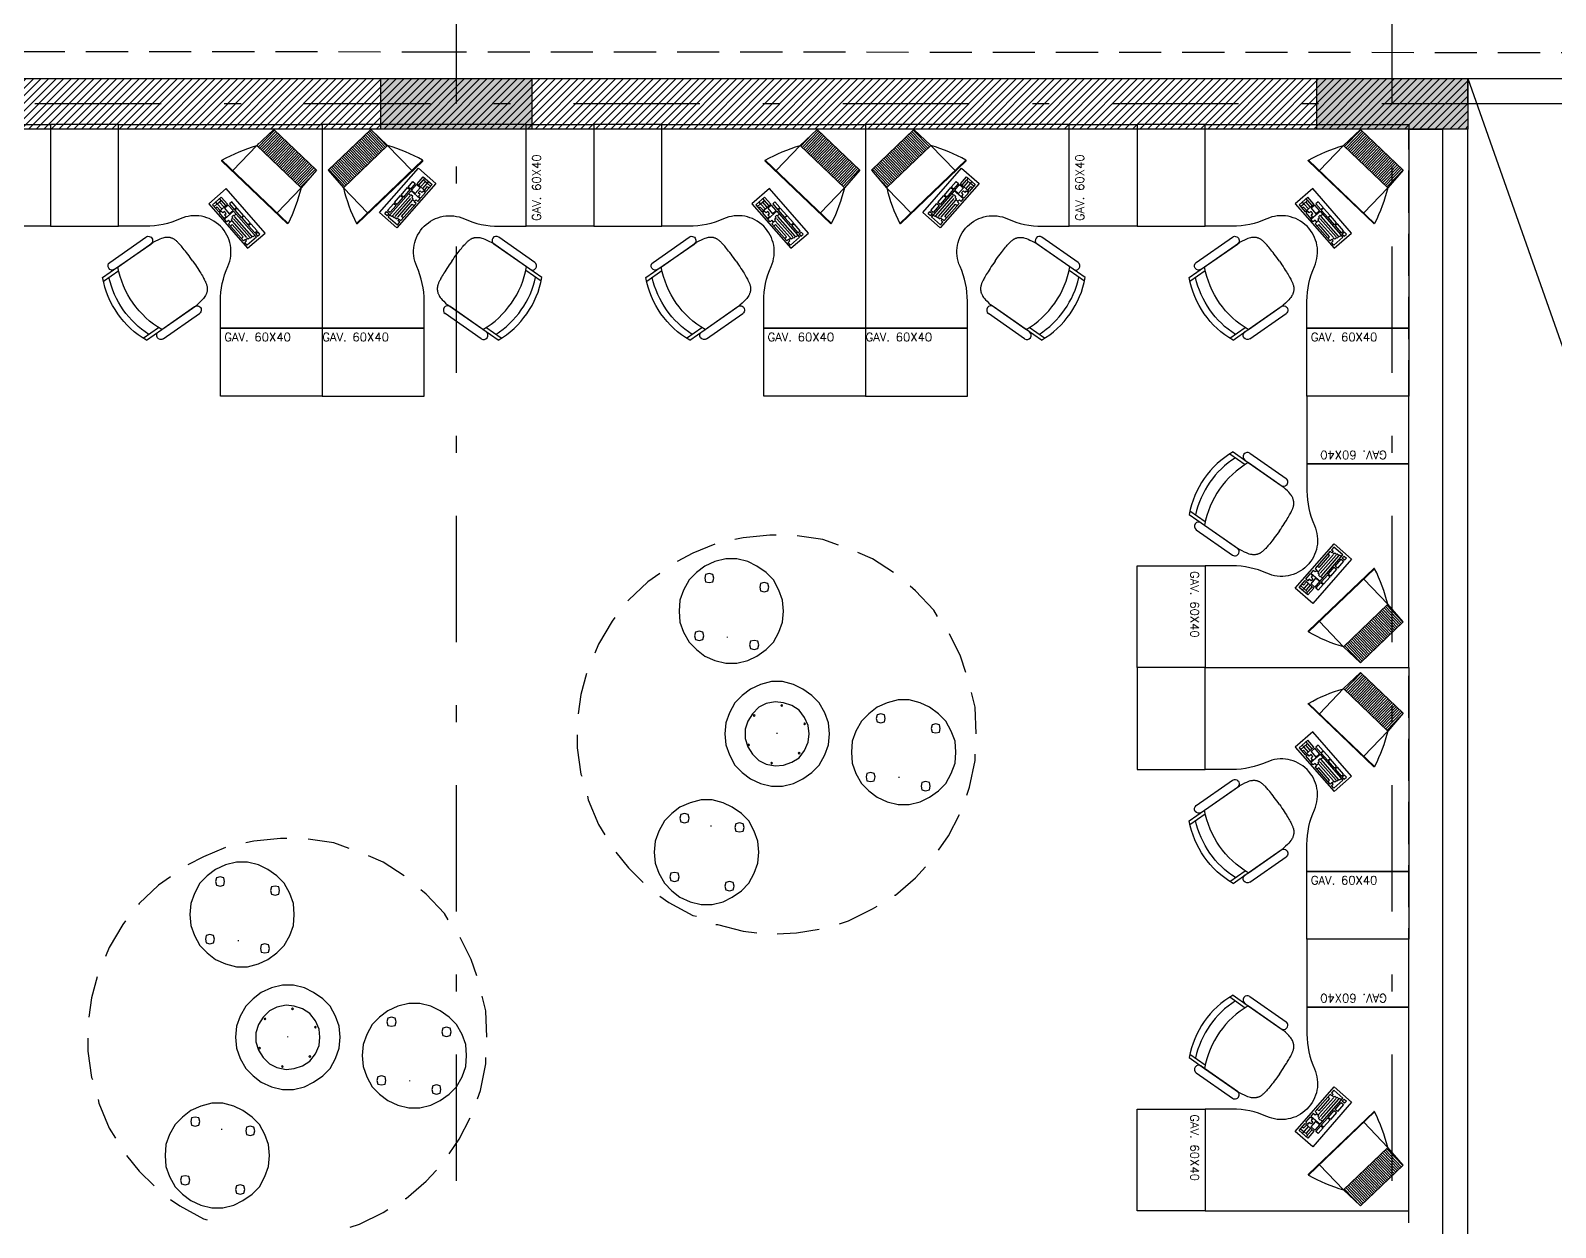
# Model space of a CAD drawing. Header units: millimetres. Extents: x -101 to 3415, y -52 to 1366.
# Drawn here: x 24.93 to 33.99, y 150.12 to 157.23 of the extents above; entities that cross this region are included whole.
import ezdxf

# ---------------------------------------------------------------- set-up
doc = ezdxf.new("R2010")
doc.units = ezdxf.units.MM
for name, pattern in [('XR EJES SUPERIORES$0$DASHDOT2', [0.5, 0.25, -0.125, 0, -0.125]), ('XR LINDERO N$0$A-100a LALA IRAPUATO nave equipo$0$HIDDEN', [0.375, 0.25, -0.125]), ('XR N1-N2$0$HIDDEN', [0.375, 0.25, -0.125])]:
    doc.linetypes.add(name, pattern=pattern)
for name, color, linetype in [('00_ARQ', 8, 'Continuous'), ('ARQ_MOBILIARIO', 8, 'Continuous'), ('XR EJES SUPERIORES$0$A-EJES', 8, 'XR EJES SUPERIORES$0$DASHDOT2')]:
    doc.layers.add(name, color=color, linetype=linetype)
doc.styles.add('ROMANS', font='romans.shx')

# ---------------------------------------------------------------- blocks, each defined once
blk = doc.blocks.new('XR COLUMNAS SUPERIORES')
at = {"layer": '00_ARQ', "linetype": 'ByBlock'}
h = blk.add_hatch(color=256, dxfattribs=at)
h.dxf.hatch_style = 1
h.paths.add_polyline_path([(19.8277, -0.493), (18.9315, -0.493), (18.9315, -0.193), (19.8277, -0.193)])
h = blk.add_hatch(color=256, dxfattribs=at)
h.dxf.hatch_style = 1
h.paths.add_polyline_path([(25.3866, -0.493), (24.4904, -0.493), (24.4904, -0.193), (25.3866, -0.193)])
for points in [[(19.8277, -0.493), (18.9315, -0.493), (18.9315, -0.193), (19.8277, -0.193)], [(25.3866, -0.493), (24.4904, -0.493), (24.4904, -0.193), (25.3866, -0.193)]]:
    blk.add_lwpolyline(points, close=True, dxfattribs=at)
blk = doc.blocks.new('XR EJES SUPERIORES')
at = {"layer": 'XR EJES SUPERIORES$0$A-EJES', "color": 251, "linetype": 'XR EJES SUPERIORES$0$DASHDOT2', "ltscale": 3}
for p, q in [((19.3796, -14.7404), (19.3796, 2.6571)), ((24.9385, -14.7402), (24.9385, 2.6571)), ((30.4259, -0.3429), (-2.8507, -0.3443))]:
    blk.add_line(p, q, dxfattribs=at)
blk = doc.blocks.new('A$C435F5787')
at = {"linetype": 'ByBlock'}
for p, q in [((0, 0), (0, 0.483)), ((0, 0.483), (0.19, 0.483)), ((0.076, 0.381), (0.076, 0.457)), ((0.076, 0.457), (0.171, 0.457)), ((0.171, 0.381), (0.076, 0.381)), ((0.095, 0.438), (0.095, 0.454)), ((0.137, 0.438), (0.095, 0.438)), ((0.095, 0.381), (0.095, 0.435)), ((0.114, 0.384), (0.114, 0.435)), ((0.137, 0.438), (0.137, 0.454)), ((0.171, 0.438), (0.137, 0.438)), ((0.137, 0.381), (0.137, 0.435)), ((0.156, 0.384), (0.156, 0.419)), ((0.156, 0.419), (0.171, 0.419)), ((0.171, 0.457), (0.171, 0.381)), ((0.19, 0.483), (0.19, 0)), ((0.038, 0.371), (0.063, 0.371)), ((0.038, 0.311), (0.038, 0.371)), ((0.063, 0.311), (0.038, 0.311)), ((0.038, 0.305), (0.063, 0.305)), ((0.038, 0.225), (0.038, 0.305)), ((0.063, 0.371), (0.063, 0.311)), ((0.063, 0.305), (0.063, 0.225)), ((0.076, 0.311), (0.076, 0.371)), ((0.076, 0.371), (0.117, 0.371)), ((0.117, 0.311), (0.076, 0.311)), ((0.076, 0.305), (0.076, 0.022)), ((0.175, 0.305), (0.076, 0.305)), ((0.098, 0.273), (0.079, 0.273)), ((0.117, 0.279), (0.098, 0.279)), ((0.098, 0.279), (0.098, 0.273)), ((0.098, 0.051), (0.098, 0.267)), ((0.117, 0.371), (0.117, 0.311)), ((0.117, 0.267), (0.117, 0.279)), ((0.133, 0.267), (0.117, 0.267)), ((0.117, 0.06), (0.117, 0.257)), ((0.133, 0.33), (0.133, 0.352)), ((0.133, 0.352), (0.152, 0.352)), ((0.152, 0.33), (0.133, 0.33)), ((0.133, 0.257), (0.133, 0.267)), ((0.152, 0.257), (0.133, 0.257)), ((0.137, 0.07), (0.137, 0.254)), ((0.152, 0.352), (0.152, 0.371)), ((0.152, 0.371), (0.175, 0.371)), ((0.152, 0.311), (0.152, 0.33)), ((0.175, 0.311), (0.152, 0.311)), ((0.156, 0.254), (0.156, 0.276)), ((0.156, 0.276), (0.175, 0.276)), ((0.175, 0.254), (0.156, 0.254)), ((0.175, 0.371), (0.175, 0.311)), ((0.175, 0.276), (0.175, 0.305)), ((0.175, 0.067), (0.175, 0.254)), ((0.063, 0.225), (0.038, 0.225)), ((0.038, 0.143), (0.038, 0.219)), ((0.038, 0.219), (0.063, 0.219)), ((0.063, 0.143), (0.038, 0.143)), ((0.038, 0.133), (0.063, 0.133)), ((0.038, 0.057), (0.038, 0.133)), ((0.063, 0.219), (0.063, 0.143)), ((0.063, 0.133), (0.063, 0.057)), ((0.156, 0.095), (0.156, 0.229)), ((0.156, 0.229), (0.175, 0.229)), ((0.063, 0.057), (0.038, 0.057)), ((0.038, 0.044), (0.063, 0.044)), ((0.038, 0.022), (0.038, 0.044)), ((0.063, 0.022), (0.038, 0.022)), ((0.063, 0.044), (0.063, 0.022)), ((0.076, 0.022), (0.175, 0.022)), ((0.079, 0.041), (0.095, 0.041)), ((0.095, 0.041), (0.095, 0.048)), ((0.095, 0.048), (0.117, 0.048)), ((0.117, 0.048), (0.117, 0.054)), ((0.117, 0.054), (0.137, 0.054)), ((0.137, 0.054), (0.137, 0.063)), ((0.137, 0.063), (0.156, 0.063)), ((0.175, 0.095), (0.156, 0.095)), ((0.156, 0.051), (0.156, 0.067)), ((0.156, 0.067), (0.175, 0.067)), ((0.175, 0.051), (0.156, 0.051)), ((0.175, 0.022), (0.175, 0.051)), ((0.19, 0), (0, 0))]:
    blk.add_line(p, q, dxfattribs=at)
blk = doc.blocks.new('m-tv pla')
h = blk.add_hatch()
h.set_pattern_fill('ANSI31', color=256, scale=0.005, angle=45, style=0)
h.set_pattern_definition([(90, (-254.158094, -242.753814), (-0.015875, 2e-18), [])])
h.paths.add_polyline_path([(0.24, -0.474), (0.25, -0.284), (-0.25, -0.284), (-0.24, -0.474)])
for p, q in [((0.373, 0), (-0.373, 0)), ((-0.368, 0.006), (0.368, 0.006)), ((-0.25, -0.284), (-0.25, 0)), ((0.25, -0.284), (0.25, 0)), ((-0.24, -0.474), (-0.25, -0.284)), ((-0.25, -0.284), (0.25, -0.284)), ((0.24, -0.474), (0.25, -0.284)), ((-0.24, -0.474), (0.24, -0.474))]:
    blk.add_line(p, q)
for centre, radius, start, end in [((-0.368, 0.001), 0.005, 90, 196.7752), ((0.898, 0.383), 1.327, 196.7752, 210.1505), ((-0.898, 0.383), 1.327, 329.8495, 343.2248), ((0.368, 0.001), 0.005, 343.2248, 90)]:
    blk.add_arc(centre, radius, start, end)
blk = doc.blocks.new('A$C369842D8')
for p, q in [((0.0498, 0.4909), (0.0498, 0.3809)), ((0.0698, 0.4996), (0.0698, 0.3896)), ((0.4798, 0.4996), (0.4798, 0.3896)), ((0.4998, 0.4909), (0.4998, 0.3809)), ((0, 0.405), (0, 0.145)), ((0.05, 0.405), (0.05, 0.145)), ((0.05, 0.38), (0.05, 0.13)), ((0.5, 0.405), (0.5, 0.145)), ((0.5, 0.38), (0.5, 0.13)), ((0.55, 0.405), (0.55, 0.145))]:
    blk.add_line(p, q)
for points in [[(0.275, 0), (0.2619, 0.0001), (0.249, 0.0003), (0.2363, 0.0006), (0.2239, 0.001), (0.2121, 0.0015), (0.2009, 0.002), (0.1904, 0.0026), (0.1807, 0.0033), (0.1719, 0.004), (0.164, 0.0047), (0.1569, 0.0054), (0.1505, 0.0062), (0.1447, 0.007), (0.1394, 0.0078), (0.1345, 0.0086), (0.13, 0.0095), (0.1257, 0.0104), (0.1217, 0.0113), (0.118, 0.0123), (0.1144, 0.0133), (0.1111, 0.0143), (0.108, 0.0154), (0.1051, 0.0166), (0.1023, 0.0178), (0.0997, 0.0192), (0.0972, 0.0205), (0.0949, 0.022), (0.0927, 0.0235), (0.0906, 0.0251), (0.0885, 0.0268), (0.0865, 0.0285), (0.0845, 0.0303), (0.0826, 0.0322), (0.0806, 0.0341), (0.0787, 0.0363), (0.0767, 0.0387), (0.0747, 0.0413), (0.0727, 0.0443), (0.0706, 0.0476), (0.0685, 0.0513), (0.0663, 0.0556), (0.064, 0.0607), (0.0617, 0.0671), (0.0594, 0.075), (0.057, 0.0849), (0.0547, 0.0971), (0.0523, 0.112), (0.05, 0.13)], [(0.275, 0), (0.2881, 0.0001), (0.301, 0.0003), (0.3137, 0.0006), (0.3261, 0.001), (0.3379, 0.0015), (0.3491, 0.002), (0.3596, 0.0026), (0.3693, 0.0033), (0.3781, 0.004), (0.386, 0.0047), (0.3931, 0.0054), (0.3995, 0.0062), (0.4053, 0.007), (0.4106, 0.0078), (0.4155, 0.0086), (0.42, 0.0095), (0.4243, 0.0104), (0.4283, 0.0113), (0.432, 0.0123), (0.4356, 0.0133), (0.4389, 0.0143), (0.442, 0.0154), (0.4449, 0.0166), (0.4477, 0.0178), (0.4503, 0.0192), (0.4528, 0.0205), (0.4551, 0.022), (0.4573, 0.0235), (0.4594, 0.0251), (0.4615, 0.0268), (0.4635, 0.0285), (0.4655, 0.0303), (0.4674, 0.0322), (0.4694, 0.0341), (0.4713, 0.0363), (0.4733, 0.0387), (0.4753, 0.0413), (0.4773, 0.0443), (0.4794, 0.0476), (0.4815, 0.0513), (0.4837, 0.0556), (0.486, 0.0607), (0.4883, 0.0671), (0.4906, 0.075), (0.493, 0.0849), (0.4953, 0.0971), (0.4977, 0.112), (0.5, 0.13)]]:
    blk.add_lwpolyline(points)
for centre, radius, start, end in [((0.2748, -0.0003), 0.5403, 65.38852, 114.61148), ((0.2748, -0.0403), 0.5403, 67.70075, 112.29925), ((0.025, 0.405), 0.025, 0, 180), ((0.2748, -0.1103), 0.5403, 65.38852, 114.61148), ((0.525, 0.405), 0.025, 0, 180), ((0.025, 0.145), 0.025, 180, 0), ((0.525, 0.145), 0.025, 180, 0)]:
    blk.add_arc(centre, radius, start, end)

msp = doc.modelspace()

# ---------------------------------------------------------------- hatches: boundary and pattern name
at = {"layer": '00_ARQ'}
h = msp.add_hatch(dxfattribs=at)
h.set_pattern_fill('ANSI31', color=8, scale=0.01)
h.set_pattern_definition([(45, (8.080342, 157.137164), (-0.02245064, 0.02245064), [])])
h.paths.add_polyline_path([(12.857, 156.9442), (33.467, 156.9442), (33.467, 156.6442), (12.857, 156.6442)])

# ---------------------------------------------------------------- linework, layer by layer
msp.add_line((33.467, 156.9442), (38.6479, 142.2472), dxfattribs=at)
at = {"layer": '00_ARQ', "linetype": 'XR LINDERO N$0$A-100a LALA IRAPUATO nave equipo$0$HIDDEN'}
msp.add_lwpolyline([(8.0495, 142.0972), (14.8453, 142.0986), (27.8022, 142.0989), (38.8142, 142.0972), (38.7801, 148.4809), (38.7712, 157.0942), (27.3853, 157.1018), (18.1126, 157.1056), (10.6234, 157.1084), (8.0803, 157.1372), (8.0495, 142.0972)], dxfattribs=at)
at = {"layer": '00_ARQ'}
msp.add_lwpolyline([(12.857, 156.9442), (33.467, 156.9442), (33.467, 156.6442), (12.857, 156.6442)], close=True, dxfattribs=at)
at = {"layer": '00_ARQ', "ltscale": 2}
msp.add_lwpolyline([(36.167, 142.3972), (38.4975, 142.3972), (38.4563, 156.7942), (33.467, 156.7942), (33.467, 156.9442), (38.6058, 156.9442), (38.6479, 142.2472), (36.167, 142.2472)], close=True, dxfattribs=at)
at = {"layer": '00_ARQ', "linetype": 'XR N1-N2$0$HIDDEN'}
msp.add_lwpolyline([(33.117, 144.8972), (33.117, 156.6442), (33.317, 156.6442), (33.317, 144.8972)], close=True, dxfattribs=at)
at = {"layer": '00_ARQ', "linetype": 'Continuous'}
msp.add_lwpolyline([(33.317, 156.6442), (33.317, 148.5976), (33.467, 148.5976), (33.467, 156.6442)], close=True, dxfattribs=at)
at = {"layer": 'ARQ_MOBILIARIO'}
for p, q in [((28.9949, 154.1786), (28.8643, 154.1242)), ((29.1636, 154.2167), (29.1147, 154.2059)), ((29.3216, 154.233), (29.1636, 154.2167)), ((29.3597, 154.233), (29.3216, 154.233)), ((29.6374, 154.2059), (29.485, 154.2277)), ((29.73, 154.1731), (29.6374, 154.2059)), ((28.8643, 154.1242), (28.7718, 154.0753)), ((28.9949, 154.0753), (28.935, 154.048)), ((29.0603, 154.0916), (28.9949, 154.0753)), ((29.1255, 154.0916), (29.0603, 154.0916)), ((29.1909, 154.0753), (29.1255, 154.0916)), ((29.2453, 154.048), (29.1909, 154.0753)), ((29.9315, 154.0916), (29.8443, 154.1297)), ((30.0568, 154.0098), (29.9315, 154.0916)), ((28.6682, 154.0043), (28.5975, 153.9554)), ((28.8861, 154.0098), (28.8425, 153.9663)), ((28.935, 154.048), (28.8861, 154.0098)), ((28.9405, 153.9989), (28.935, 153.9773)), ((28.935, 153.9773), (28.9405, 153.9554)), ((28.9623, 154.0043), (28.9405, 153.9989)), ((28.9841, 153.9989), (28.9623, 154.0043)), ((28.9894, 153.9773), (28.9841, 153.9989)), ((28.9841, 153.9554), (28.9894, 153.9773)), ((28.9894, 153.9773), (28.9894, 153.9773)), ((29.2998, 154.0098), (29.2453, 154.048)), ((29.3434, 153.9663), (29.2998, 154.0098)), ((28.5975, 153.9554), (28.483, 153.8464)), ((28.8099, 153.9063), (28.7881, 153.8464)), ((28.8425, 153.9663), (28.8099, 153.9063)), ((28.9405, 153.9554), (28.9623, 153.9499)), ((28.9623, 153.9499), (28.9841, 153.9554)), ((29.2672, 153.9445), (29.2616, 153.9227)), ((29.2616, 153.9227), (29.2672, 153.9008)), ((29.289, 153.9499), (29.2672, 153.9445)), ((29.2672, 153.9008), (29.289, 153.8956)), ((29.3107, 153.9445), (29.289, 153.9499)), ((29.289, 153.8956), (29.3107, 153.9008)), ((29.3163, 153.9227), (29.3107, 153.9445)), ((29.3107, 153.9008), (29.3163, 153.9227)), ((29.3163, 153.9227), (29.3163, 153.9227)), ((29.3762, 153.9063), (29.3434, 153.9663)), ((29.3978, 153.8464), (29.3762, 153.9063)), ((30.1874, 153.9008), (30.1546, 153.9282)), ((30.2962, 153.7866), (30.1874, 153.9008)), ((28.483, 153.8464), (28.4777, 153.8411)), ((28.7881, 153.8464), (28.7826, 153.7812)), ((29.4033, 153.7812), (29.3978, 153.8464)), ((28.385, 153.7213), (28.3035, 153.5852)), ((28.4015, 153.7431), (28.385, 153.7213)), ((28.7826, 153.7812), (28.7881, 153.7158)), ((28.7881, 153.7158), (28.8099, 153.6559)), ((29.3762, 153.6559), (29.3978, 153.7158)), ((29.3978, 153.7158), (29.4033, 153.7812)), ((29.4033, 153.7812), (29.4033, 153.7812)), ((30.3181, 153.7484), (30.2962, 153.7866)), ((28.8099, 153.6559), (28.8425, 153.596)), ((28.8806, 153.6559), (28.8751, 153.6341)), ((28.8751, 153.6341), (28.8806, 153.6123)), ((28.9024, 153.6614), (28.8806, 153.6559)), ((28.8806, 153.6123), (28.9024, 153.607)), ((28.9242, 153.6559), (28.9024, 153.6614)), ((28.9024, 153.607), (28.9242, 153.6123)), ((28.9295, 153.6341), (28.9242, 153.6559)), ((28.9242, 153.6123), (28.9295, 153.6341)), ((28.9295, 153.6341), (28.9295, 153.6341)), ((29.0711, 153.6233), (29.0711, 153.6286)), ((29.3434, 153.596), (29.3762, 153.6559)), ((30.4542, 153.5143), (30.3888, 153.6451)), ((28.3035, 153.5852), (28.2817, 153.5308)), ((28.8425, 153.596), (28.8861, 153.5524)), ((28.8861, 153.5524), (28.935, 153.5143)), ((29.2073, 153.6015), (29.2018, 153.5797)), ((29.2018, 153.5797), (29.2073, 153.5579)), ((29.2291, 153.607), (29.2073, 153.6015)), ((29.2073, 153.5579), (29.2291, 153.5524)), ((29.2508, 153.6015), (29.2291, 153.607)), ((29.2291, 153.5524), (29.2508, 153.5579)), ((29.2453, 153.5143), (29.2998, 153.5524)), ((29.2563, 153.5797), (29.2508, 153.6015)), ((29.2508, 153.5579), (29.2563, 153.5797)), ((29.2563, 153.5797), (29.2563, 153.5797)), ((29.2998, 153.5524), (29.3434, 153.596)), ((28.935, 153.5143), (28.9949, 153.4872)), ((28.9949, 153.4872), (29.0603, 153.4709)), ((29.0603, 153.4709), (29.1255, 153.4709)), ((29.1255, 153.4709), (29.1909, 153.4872)), ((29.1909, 153.4872), (29.2453, 153.5143)), ((30.4868, 153.4163), (30.4542, 153.5143)), ((28.2326, 153.4109), (28.2, 153.2857)), ((29.2672, 153.3456), (29.2073, 153.3182)), ((29.3326, 153.3619), (29.2672, 153.3456)), ((29.3978, 153.3619), (29.3326, 153.3619)), ((29.4632, 153.3456), (29.3978, 153.3619)), ((29.5176, 153.3182), (29.4632, 153.3456)), ((28.2, 153.2857), (28.1837, 153.1713)), ((29.1583, 153.2801), (29.1147, 153.2367)), ((29.2073, 153.3182), (29.1583, 153.2801)), ((29.572, 153.2801), (29.5176, 153.3182)), ((29.6156, 153.2367), (29.572, 153.2801)), ((30.0839, 153.253), (30.0185, 153.2367)), ((30.1493, 153.253), (30.0839, 153.253)), ((30.2145, 153.2367), (30.1493, 153.253)), ((30.5414, 153.2094), (30.5196, 153.2966)), ((29.0821, 153.1768), (29.0603, 153.1169)), ((29.1147, 153.2367), (29.0821, 153.1768)), ((29.2182, 153.1713), (29.1909, 153.1277)), ((29.2563, 153.2094), (29.2182, 153.1713)), ((29.2291, 153.1658), (29.2236, 153.1605)), ((29.2236, 153.1605), (29.2291, 153.155)), ((29.2346, 153.1605), (29.2291, 153.1658)), ((29.2291, 153.155), (29.2346, 153.1605)), ((29.2346, 153.1605), (29.2346, 153.1605)), ((29.2998, 153.2312), (29.2563, 153.2094)), ((29.3543, 153.2421), (29.2998, 153.2312)), ((29.4033, 153.2367), (29.3543, 153.2421)), ((29.3925, 153.2257), (29.387, 153.2202)), ((29.387, 153.2202), (29.3925, 153.2149)), ((29.3978, 153.2202), (29.3925, 153.2257)), ((29.3925, 153.2149), (29.3978, 153.2202)), ((29.3978, 153.2202), (29.3978, 153.2202)), ((29.4524, 153.2202), (29.4033, 153.2367)), ((29.4958, 153.1931), (29.4524, 153.2202)), ((29.5286, 153.1495), (29.4958, 153.1931)), ((29.6484, 153.1768), (29.6156, 153.2367)), ((29.67, 153.1169), (29.6484, 153.1768)), ((29.9097, 153.1713), (29.8661, 153.1277)), ((29.9588, 153.2094), (29.9097, 153.1713)), ((29.9588, 153.1658), (29.9533, 153.144)), ((30.0185, 153.2367), (29.9588, 153.2094)), ((29.9804, 153.1713), (29.9588, 153.1658)), ((30.0022, 153.1658), (29.9804, 153.1713)), ((30.0077, 153.144), (30.0022, 153.1658)), ((30.2692, 153.2094), (30.2145, 153.2367)), ((30.3236, 153.1713), (30.2692, 153.2094)), ((30.3672, 153.1277), (30.3236, 153.1713)), ((30.5467, 153.0515), (30.5414, 153.2094)), ((29.0603, 153.1169), (29.0548, 153.0515)), ((29.1909, 153.1277), (29.1746, 153.0788)), ((29.1746, 153.0788), (29.1746, 153.0244)), ((29.5286, 153.1169), (29.5231, 153.1114)), ((29.5231, 153.1114), (29.5286, 153.1059)), ((29.5504, 153.1006), (29.5286, 153.1495)), ((29.5339, 153.1114), (29.5286, 153.1169)), ((29.5286, 153.1059), (29.5339, 153.1114)), ((29.5339, 153.1114), (29.5339, 153.1114)), ((29.5557, 153.0515), (29.5504, 153.1006)), ((29.6755, 153.0515), (29.67, 153.1169)), ((29.8335, 153.0678), (29.8117, 153.0079)), ((29.8661, 153.1277), (29.8335, 153.0678)), ((29.9533, 153.144), (29.9588, 153.1224)), ((29.9588, 153.1224), (29.9804, 153.1169)), ((29.9804, 153.1169), (30.0022, 153.1224)), ((30.0022, 153.1224), (30.0077, 153.144)), ((30.0077, 153.144), (30.0077, 153.144)), ((30.2854, 153.1059), (30.2799, 153.0841)), ((30.2799, 153.0841), (30.2854, 153.0625)), ((30.3072, 153.1114), (30.2854, 153.1059)), ((30.329, 153.1059), (30.3072, 153.1114)), ((30.3344, 153.0841), (30.329, 153.1059)), ((30.329, 153.0625), (30.3344, 153.0841)), ((30.3344, 153.0841), (30.3344, 153.0841)), ((30.3997, 153.0678), (30.3672, 153.1277)), ((30.4216, 153.0079), (30.3997, 153.0678)), ((28.1782, 153.046), (28.1782, 152.9698)), ((29.0548, 153.0515), (29.0603, 152.9863)), ((29.0603, 152.9863), (29.0821, 152.9264)), ((29.1746, 153.0244), (29.1909, 152.9753)), ((29.1964, 152.9916), (29.1909, 152.9863)), ((29.1909, 152.9863), (29.1964, 152.9808)), ((29.2018, 152.9863), (29.1964, 152.9916)), ((29.1964, 152.9808), (29.2018, 152.9863)), ((29.2018, 152.9863), (29.2018, 152.9863)), ((29.3652, 153.0515), (29.3652, 153.057)), ((29.5286, 152.9535), (29.5504, 153.0026)), ((29.5504, 153.0026), (29.5557, 153.0515)), ((29.5557, 153.0515), (29.5557, 153.0515)), ((29.6484, 152.9264), (29.67, 152.9863)), ((29.67, 152.9863), (29.6755, 153.0515)), ((29.6755, 153.0515), (29.6755, 153.0515)), ((29.8117, 153.0079), (29.8062, 152.9427)), ((30.2854, 153.0625), (30.3072, 153.057)), ((30.3072, 153.057), (30.329, 153.0625)), ((30.4269, 152.9427), (30.4216, 153.0079)), ((28.1782, 152.9698), (28.2, 152.8119)), ((29.0821, 152.9264), (29.1147, 152.8664)), ((29.1909, 152.9753), (29.2182, 152.9317)), ((29.2182, 152.9317), (29.2563, 152.8936)), ((29.2563, 152.8936), (29.2998, 152.8717)), ((29.4524, 152.8828), (29.4958, 152.9099)), ((29.4958, 152.9427), (29.4905, 152.9372)), ((29.4905, 152.9372), (29.4958, 152.9317)), ((29.4958, 152.9099), (29.5286, 152.9535)), ((29.5013, 152.9372), (29.4958, 152.9427)), ((29.4958, 152.9317), (29.5013, 152.9372)), ((29.5013, 152.9372), (29.5013, 152.9372)), ((29.6156, 152.8664), (29.6484, 152.9264)), ((29.8062, 152.9427), (29.8117, 152.8773)), ((30.4216, 152.8773), (30.4269, 152.9427)), ((30.4269, 152.9427), (30.4269, 152.9427)), ((30.5086, 152.7356), (30.5414, 152.8936)), ((30.5414, 152.8936), (30.5414, 152.9317)), ((28.2, 152.8119), (28.2055, 152.801)), ((29.1147, 152.8664), (29.1583, 152.8228)), ((29.1583, 152.8228), (29.2073, 152.7847)), ((29.2998, 152.8717), (29.3543, 152.861)), ((29.3326, 152.8828), (29.3271, 152.8773)), ((29.3271, 152.8773), (29.3326, 152.8717)), ((29.3379, 152.8773), (29.3326, 152.8828)), ((29.3326, 152.8717), (29.3379, 152.8773)), ((29.3379, 152.8773), (29.3379, 152.8773)), ((29.3543, 152.861), (29.4033, 152.8664)), ((29.4033, 152.8664), (29.4524, 152.8828)), ((29.5176, 152.7847), (29.572, 152.8228)), ((29.572, 152.8228), (29.6156, 152.8664)), ((29.8117, 152.8773), (29.8335, 152.8173)), ((29.8335, 152.8173), (29.8661, 152.7575)), ((29.8988, 152.8173), (29.8934, 152.7956)), ((29.8934, 152.7956), (29.8988, 152.7737)), ((29.9207, 152.8228), (29.8988, 152.8173)), ((29.9423, 152.8173), (29.9207, 152.8228)), ((29.9478, 152.7956), (29.9423, 152.8173)), ((29.9423, 152.7737), (29.9478, 152.7956)), ((29.9478, 152.7956), (29.9478, 152.7956)), ((30.0894, 152.7903), (30.0894, 152.7956)), ((30.3672, 152.7575), (30.3997, 152.8173)), ((30.3997, 152.8173), (30.4216, 152.8773)), ((29.2073, 152.7847), (29.2672, 152.7575)), ((29.2672, 152.7575), (29.3326, 152.7412)), ((29.3326, 152.7412), (29.3978, 152.7412)), ((29.3978, 152.7412), (29.4632, 152.7575)), ((29.4632, 152.7575), (29.5176, 152.7847)), ((29.8661, 152.7575), (29.9097, 152.714)), ((29.8988, 152.7737), (29.9207, 152.7684)), ((29.9097, 152.714), (29.9588, 152.6757)), ((29.9207, 152.7684), (29.9423, 152.7737)), ((30.2255, 152.7629), (30.2201, 152.7412)), ((30.2201, 152.7412), (30.2255, 152.7193)), ((30.2473, 152.7684), (30.2255, 152.7629)), ((30.2255, 152.7193), (30.2473, 152.714)), ((30.2692, 152.7629), (30.2473, 152.7684)), ((30.2473, 152.714), (30.2692, 152.7193)), ((30.2744, 152.7412), (30.2692, 152.7629)), ((30.2692, 152.7193), (30.2744, 152.7412)), ((30.2692, 152.6757), (30.3236, 152.714)), ((30.2744, 152.7412), (30.2744, 152.7412)), ((30.3236, 152.714), (30.3672, 152.7575)), ((30.4923, 152.6867), (30.5086, 152.7356)), ((28.2381, 152.6812), (28.2436, 152.6595)), ((28.2436, 152.6595), (28.3035, 152.5125)), ((28.7881, 152.616), (28.739, 152.5779)), ((28.8479, 152.6431), (28.7881, 152.616)), ((28.9132, 152.6595), (28.8479, 152.6431)), ((28.9786, 152.6595), (28.9132, 152.6595)), ((29.044, 152.6431), (28.9786, 152.6595)), ((29.0984, 152.616), (29.044, 152.6431)), ((29.1528, 152.5779), (29.0984, 152.616)), ((29.9588, 152.6757), (30.0185, 152.6486)), ((30.0185, 152.6486), (30.0839, 152.6323)), ((30.0839, 152.6323), (30.1493, 152.6323)), ((30.1493, 152.6323), (30.2145, 152.6486)), ((30.2145, 152.6486), (30.2692, 152.6757)), ((28.6955, 152.5343), (28.6627, 152.4744)), ((28.739, 152.5779), (28.6955, 152.5343)), ((28.7934, 152.5724), (28.7881, 152.5506)), ((28.7881, 152.5506), (28.7934, 152.5288)), ((28.8152, 152.5779), (28.7934, 152.5724)), ((28.7934, 152.5288), (28.8152, 152.5233)), ((28.837, 152.5724), (28.8152, 152.5779)), ((28.8152, 152.5233), (28.837, 152.5288)), ((28.8425, 152.5506), (28.837, 152.5724)), ((28.837, 152.5288), (28.8425, 152.5506)), ((28.8425, 152.5506), (28.8425, 152.5506)), ((29.142, 152.5233), (29.1202, 152.518)), ((29.1636, 152.518), (29.142, 152.5233)), ((29.1964, 152.5343), (29.1528, 152.5779)), ((29.2291, 152.4744), (29.1964, 152.5343)), ((30.3834, 152.4471), (30.4487, 152.5724)), ((28.3035, 152.5125), (28.3416, 152.4526)), ((28.6627, 152.4744), (28.6409, 152.4145)), ((28.9731, 152.5015), (28.9731, 152.507)), ((29.1202, 152.518), (29.1147, 152.4962)), ((29.1147, 152.4962), (29.1202, 152.4744)), ((29.1202, 152.4744), (29.142, 152.4689)), ((29.142, 152.4689), (29.1636, 152.4744)), ((29.1691, 152.4962), (29.1636, 152.518)), ((29.1636, 152.4744), (29.1691, 152.4962)), ((29.1691, 152.4962), (29.1691, 152.4962)), ((29.2508, 152.4145), (29.2291, 152.4744)), ((30.3236, 152.3601), (30.3834, 152.4471)), ((26.089, 152.3766), (25.9583, 152.3222)), ((26.2577, 152.4147), (26.2088, 152.404)), ((26.4157, 152.431), (26.2577, 152.4147)), ((26.4538, 152.431), (26.4157, 152.431)), ((26.7315, 152.404), (26.579, 152.4257)), ((26.824, 152.3711), (26.7315, 152.404)), ((28.4068, 152.3491), (28.483, 152.2566)), ((28.6409, 152.4145), (28.6357, 152.3491)), ((28.6357, 152.3491), (28.6409, 152.2838)), ((29.2563, 152.3491), (29.2508, 152.4145)), ((29.2508, 152.2838), (29.2563, 152.3491)), ((29.2563, 152.3491), (29.2563, 152.3491)), ((25.9583, 152.3222), (25.8658, 152.2733)), ((26.089, 152.2733), (26.029, 152.246)), ((26.1544, 152.2896), (26.089, 152.2733)), ((26.2196, 152.2896), (26.1544, 152.2896)), ((26.285, 152.2733), (26.2196, 152.2896)), ((26.3394, 152.246), (26.285, 152.2733)), ((27.0255, 152.2896), (26.9383, 152.3277)), ((27.1509, 152.2079), (27.0255, 152.2896)), ((28.483, 152.2566), (28.5702, 152.1695)), ((28.6409, 152.2838), (28.6627, 152.2239)), ((29.2291, 152.2239), (29.2508, 152.2838)), ((30.1874, 152.1966), (30.2473, 152.2621)), ((25.7623, 152.2024), (25.6916, 152.1535)), ((25.9365, 152.1643), (25.9039, 152.1044)), ((25.9801, 152.2079), (25.9365, 152.1643)), ((26.029, 152.246), (25.9801, 152.2079)), ((26.0345, 152.1969), (26.029, 152.1753)), ((26.029, 152.1753), (26.0345, 152.1535)), ((26.0564, 152.2024), (26.0345, 152.1969)), ((26.0782, 152.1969), (26.0564, 152.2024)), ((26.0835, 152.1753), (26.0782, 152.1969)), ((26.0782, 152.1535), (26.0835, 152.1753)), ((26.0835, 152.1753), (26.0835, 152.1753)), ((26.3938, 152.2079), (26.3394, 152.246)), ((26.4374, 152.1643), (26.3938, 152.2079)), ((26.4702, 152.1044), (26.4374, 152.1643)), ((28.6627, 152.2239), (28.6955, 152.164)), ((28.6955, 152.164), (28.739, 152.1204)), ((28.7337, 152.2239), (28.7282, 152.2021)), ((28.7282, 152.2021), (28.7337, 152.1803)), ((28.7553, 152.2293), (28.7337, 152.2239)), ((28.7337, 152.1803), (28.7553, 152.1748)), ((28.7771, 152.2239), (28.7553, 152.2293)), ((28.7553, 152.1748), (28.7771, 152.1803)), ((28.7826, 152.2021), (28.7771, 152.2239)), ((28.7771, 152.1803), (28.7826, 152.2021)), ((28.7826, 152.2021), (28.7826, 152.2021)), ((29.0603, 152.1695), (29.0548, 152.1477)), ((29.0821, 152.1748), (29.0603, 152.1695)), ((29.1039, 152.1695), (29.0821, 152.1748)), ((29.1092, 152.1477), (29.1039, 152.1695)), ((29.1528, 152.1204), (29.1964, 152.164)), ((29.1964, 152.164), (29.2291, 152.2239)), ((30.0676, 152.0931), (30.1874, 152.1966)), ((25.6916, 152.1535), (25.5771, 152.0445)), ((25.9039, 152.1044), (25.8821, 152.0445)), ((26.0345, 152.1535), (26.0564, 152.148)), ((26.0564, 152.148), (26.0782, 152.1535)), ((26.3612, 152.1425), (26.3557, 152.1207)), ((26.3557, 152.1207), (26.3612, 152.0989)), ((26.383, 152.148), (26.3612, 152.1425)), ((26.3612, 152.0989), (26.383, 152.0936)), ((26.4048, 152.1425), (26.383, 152.148)), ((26.383, 152.0936), (26.4048, 152.0989)), ((26.4103, 152.1207), (26.4048, 152.1425)), ((26.4048, 152.0989), (26.4103, 152.1207)), ((26.4103, 152.1207), (26.4103, 152.1207)), ((26.4919, 152.0445), (26.4702, 152.1044)), ((27.2815, 152.0989), (27.2487, 152.1262)), ((27.3903, 151.9846), (27.2815, 152.0989)), ((28.6682, 152.0878), (28.7227, 152.0497)), ((28.739, 152.1204), (28.7881, 152.0823)), ((28.7881, 152.0823), (28.8479, 152.055)), ((29.044, 152.055), (29.0984, 152.0823)), ((29.0548, 152.1477), (29.0603, 152.1259)), ((29.0603, 152.1259), (29.0821, 152.1204)), ((29.0821, 152.1204), (29.1039, 152.1259)), ((29.0984, 152.0823), (29.1528, 152.1204)), ((29.1039, 152.1259), (29.1092, 152.1477)), ((29.1092, 152.1477), (29.1092, 152.1477)), ((30.0621, 152.0931), (30.0676, 152.0931)), ((25.5771, 152.0445), (25.5718, 152.0392)), ((25.8821, 152.0445), (25.8766, 151.9792)), ((26.4974, 151.9792), (26.4919, 152.0445)), ((27.4121, 151.9465), (27.3903, 151.9846)), ((28.7227, 152.0497), (28.8643, 151.9735)), ((28.8479, 152.055), (28.9132, 152.0387)), ((28.9132, 152.0387), (28.9786, 152.0387)), ((28.9786, 152.0387), (29.044, 152.055)), ((29.7899, 151.9407), (29.9315, 152.0116)), ((29.9315, 152.0116), (29.9588, 152.0279)), ((25.4791, 151.9193), (25.3975, 151.7832)), ((25.4955, 151.9411), (25.4791, 151.9193)), ((25.8766, 151.9792), (25.8821, 151.9138)), ((25.8821, 151.9138), (25.9039, 151.854)), ((26.4702, 151.854), (26.4919, 151.9138)), ((26.4919, 151.9138), (26.4974, 151.9792)), ((26.4974, 151.9792), (26.4974, 151.9792)), ((28.8643, 151.9735), (28.8861, 151.968)), ((29.0004, 151.9189), (29.0112, 151.9189)), ((29.0112, 151.9189), (29.1636, 151.8808)), ((29.4795, 151.8699), (29.6156, 151.8918)), ((29.7355, 151.9244), (29.7899, 151.9407)), ((25.9039, 151.854), (25.9365, 151.794)), ((25.9747, 151.854), (25.9692, 151.8321)), ((25.9692, 151.8321), (25.9747, 151.8103)), ((25.9964, 151.8594), (25.9747, 151.854)), ((25.9747, 151.8103), (25.9964, 151.805)), ((26.0183, 151.854), (25.9964, 151.8594)), ((25.9964, 151.805), (26.0183, 151.8103)), ((26.0236, 151.8321), (26.0183, 151.854)), ((26.0183, 151.8103), (26.0236, 151.8321)), ((26.0236, 151.8321), (26.0236, 151.8321)), ((26.1652, 151.8213), (26.1652, 151.8266)), ((26.3013, 151.7995), (26.2958, 151.7777)), ((26.3231, 151.805), (26.3013, 151.7995)), ((26.3449, 151.7995), (26.3231, 151.805)), ((26.3504, 151.7777), (26.3449, 151.7995)), ((26.4374, 151.794), (26.4702, 151.854)), ((27.5483, 151.7123), (27.4828, 151.8431)), ((29.1636, 151.8808), (29.2453, 151.8699)), ((29.3652, 151.8645), (29.4795, 151.8699)), ((25.3975, 151.7832), (25.3757, 151.7288)), ((25.9365, 151.794), (25.9801, 151.7504)), ((25.9801, 151.7504), (26.029, 151.7123)), ((26.029, 151.7123), (26.089, 151.6852)), ((26.285, 151.6852), (26.3394, 151.7123)), ((26.2958, 151.7777), (26.3013, 151.7559)), ((26.3013, 151.7559), (26.3231, 151.7504)), ((26.3231, 151.7504), (26.3449, 151.7559)), ((26.3394, 151.7123), (26.3938, 151.7504)), ((26.3449, 151.7559), (26.3504, 151.7777)), ((26.3504, 151.7777), (26.3504, 151.7777)), ((26.3938, 151.7504), (26.4374, 151.794)), ((27.5808, 151.6143), (27.5483, 151.7123)), ((26.089, 151.6852), (26.1544, 151.6689)), ((26.1544, 151.6689), (26.2196, 151.6689)), ((26.2196, 151.6689), (26.285, 151.6852)), ((25.3266, 151.609), (25.294, 151.4837)), ((26.3612, 151.5436), (26.3013, 151.5163)), ((26.4266, 151.5599), (26.3612, 151.5436)), ((26.4919, 151.5599), (26.4266, 151.5599)), ((26.5573, 151.5436), (26.4919, 151.5599)), ((26.6117, 151.5163), (26.5573, 151.5436)), ((25.294, 151.4837), (25.2777, 151.3694)), ((26.2524, 151.4781), (26.2088, 151.4347)), ((26.3013, 151.5163), (26.2524, 151.4781)), ((26.4484, 151.4401), (26.3938, 151.4292)), ((26.4974, 151.4347), (26.4484, 151.4401)), ((26.6661, 151.4781), (26.6117, 151.5163)), ((26.7097, 151.4347), (26.6661, 151.4781)), ((27.178, 151.4511), (27.1126, 151.4347)), ((27.2434, 151.4511), (27.178, 151.4511)), ((27.3086, 151.4347), (27.2434, 151.4511)), ((27.6355, 151.4075), (27.6136, 151.4947)), ((26.1762, 151.3748), (26.1544, 151.3149)), ((26.2088, 151.4347), (26.1762, 151.3748)), ((26.3123, 151.3694), (26.285, 151.3257)), ((26.3504, 151.4075), (26.3123, 151.3694)), ((26.3231, 151.3639), (26.3177, 151.3585)), ((26.3177, 151.3585), (26.3231, 151.3531)), ((26.3286, 151.3585), (26.3231, 151.3639)), ((26.3231, 151.3531), (26.3286, 151.3585)), ((26.3286, 151.3585), (26.3286, 151.3585)), ((26.3938, 151.4292), (26.3504, 151.4075)), ((26.4865, 151.4238), (26.481, 151.4183)), ((26.481, 151.4183), (26.4865, 151.4129)), ((26.4919, 151.4183), (26.4865, 151.4238)), ((26.4865, 151.4129), (26.4919, 151.4183)), ((26.4919, 151.4183), (26.4919, 151.4183)), ((26.5465, 151.4183), (26.4974, 151.4347)), ((26.5899, 151.3911), (26.5465, 151.4183)), ((26.6227, 151.3476), (26.5899, 151.3911)), ((26.6445, 151.2986), (26.6227, 151.3476)), ((26.7425, 151.3748), (26.7097, 151.4347)), ((26.7641, 151.3149), (26.7425, 151.3748)), ((27.0038, 151.3694), (26.9601, 151.3257)), ((27.0529, 151.4075), (27.0038, 151.3694)), ((27.0529, 151.3639), (27.0474, 151.342)), ((27.1126, 151.4347), (27.0529, 151.4075)), ((27.0745, 151.3694), (27.0529, 151.3639)), ((27.0963, 151.3639), (27.0745, 151.3694)), ((27.1018, 151.342), (27.0963, 151.3639)), ((27.3632, 151.4075), (27.3086, 151.4347)), ((27.4176, 151.3694), (27.3632, 151.4075)), ((27.4612, 151.3257), (27.4176, 151.3694)), ((27.6408, 151.2495), (27.6355, 151.4075)), ((26.1544, 151.3149), (26.1489, 151.2495)), ((26.285, 151.3257), (26.2687, 151.2768)), ((26.2687, 151.2768), (26.2687, 151.2224)), ((26.6227, 151.3149), (26.6172, 151.3094)), ((26.6172, 151.3094), (26.6227, 151.304)), ((26.628, 151.3094), (26.6227, 151.3149)), ((26.6227, 151.304), (26.628, 151.3094)), ((26.628, 151.3094), (26.628, 151.3094)), ((26.6498, 151.2495), (26.6445, 151.2986)), ((26.7696, 151.2495), (26.7641, 151.3149)), ((26.9275, 151.2659), (26.9057, 151.2059)), ((26.9601, 151.3257), (26.9275, 151.2659)), ((27.0474, 151.342), (27.0529, 151.3204)), ((27.0529, 151.3204), (27.0745, 151.3149)), ((27.0745, 151.3149), (27.0963, 151.3204)), ((27.0963, 151.3204), (27.1018, 151.342)), ((27.1018, 151.342), (27.1018, 151.342)), ((27.3795, 151.304), (27.374, 151.2821)), ((27.374, 151.2821), (27.3795, 151.2605)), ((27.4013, 151.3094), (27.3795, 151.304)), ((27.3795, 151.2605), (27.4013, 151.255)), ((27.4231, 151.304), (27.4013, 151.3094)), ((27.4013, 151.255), (27.4231, 151.2605)), ((27.4284, 151.2821), (27.4231, 151.304)), ((27.4231, 151.2605), (27.4284, 151.2821)), ((27.4284, 151.2821), (27.4284, 151.2821)), ((27.4938, 151.2659), (27.4612, 151.3257)), ((27.5156, 151.2059), (27.4938, 151.2659)), ((25.2722, 151.244), (25.2722, 151.1678)), ((25.2722, 151.1678), (25.294, 151.0099)), ((26.1489, 151.2495), (26.1544, 151.1843)), ((26.1544, 151.1843), (26.1762, 151.1244)), ((26.2687, 151.2224), (26.285, 151.1733)), ((26.2905, 151.1896), (26.285, 151.1843)), ((26.285, 151.1843), (26.2905, 151.1788)), ((26.285, 151.1733), (26.3123, 151.1297)), ((26.2958, 151.1843), (26.2905, 151.1896)), ((26.2905, 151.1788), (26.2958, 151.1843)), ((26.2958, 151.1843), (26.2958, 151.1843)), ((26.4592, 151.2495), (26.4592, 151.255)), ((26.6227, 151.1515), (26.6445, 151.2006)), ((26.6445, 151.2006), (26.6498, 151.2495)), ((26.6498, 151.2495), (26.6498, 151.2495)), ((26.7425, 151.1244), (26.7641, 151.1843)), ((26.7641, 151.1843), (26.7696, 151.2495)), ((26.7696, 151.2495), (26.7696, 151.2495)), ((26.9057, 151.2059), (26.9002, 151.1407)), ((27.521, 151.1407), (27.5156, 151.2059)), ((26.1762, 151.1244), (26.2088, 151.0645)), ((26.3123, 151.1297), (26.3504, 151.0916)), ((26.3504, 151.0916), (26.3938, 151.0698)), ((26.4266, 151.0808), (26.4212, 151.0753)), ((26.4212, 151.0753), (26.4266, 151.0698)), ((26.4319, 151.0753), (26.4266, 151.0808)), ((26.4266, 151.0698), (26.4319, 151.0753)), ((26.4319, 151.0753), (26.4319, 151.0753)), ((26.4974, 151.0645), (26.5465, 151.0808)), ((26.5465, 151.0808), (26.5899, 151.1079)), ((26.5899, 151.1407), (26.5845, 151.1352)), ((26.5845, 151.1352), (26.5899, 151.1297)), ((26.5899, 151.1079), (26.6227, 151.1515)), ((26.5954, 151.1352), (26.5899, 151.1407)), ((26.5899, 151.1297), (26.5954, 151.1352)), ((26.5954, 151.1352), (26.5954, 151.1352)), ((26.7097, 151.0645), (26.7425, 151.1244)), ((26.9002, 151.1407), (26.9057, 151.0753)), ((26.9057, 151.0753), (26.9275, 151.0154)), ((27.4938, 151.0154), (27.5156, 151.0753)), ((27.5156, 151.0753), (27.521, 151.1407)), ((27.521, 151.1407), (27.521, 151.1407)), ((27.6027, 150.9337), (27.6355, 151.0916)), ((27.6355, 151.0916), (27.6355, 151.1297)), ((25.294, 151.0099), (25.2995, 150.9991)), ((26.2088, 151.0645), (26.2524, 151.0209)), ((26.2524, 151.0209), (26.3013, 150.9827)), ((26.3938, 151.0698), (26.4484, 151.059)), ((26.4484, 151.059), (26.4974, 151.0645)), ((26.6117, 150.9827), (26.6661, 151.0209)), ((26.6661, 151.0209), (26.7097, 151.0645)), ((26.9275, 151.0154), (26.9601, 150.9555)), ((26.9929, 151.0154), (26.9874, 150.9936)), ((26.9874, 150.9936), (26.9929, 150.9718)), ((27.0147, 151.0209), (26.9929, 151.0154)), ((27.0363, 151.0154), (27.0147, 151.0209)), ((27.0419, 150.9936), (27.0363, 151.0154)), ((27.0363, 150.9718), (27.0419, 150.9936)), ((27.0419, 150.9936), (27.0419, 150.9936)), ((27.1835, 150.9883), (27.1835, 150.9936)), ((27.4612, 150.9555), (27.4938, 151.0154)), ((26.3013, 150.9827), (26.3612, 150.9555)), ((26.3612, 150.9555), (26.4266, 150.9392)), ((26.4266, 150.9392), (26.4919, 150.9392)), ((26.4919, 150.9392), (26.5573, 150.9555)), ((26.5573, 150.9555), (26.6117, 150.9827)), ((26.9601, 150.9555), (27.0038, 150.912)), ((26.9929, 150.9718), (27.0147, 150.9665)), ((27.0038, 150.912), (27.0529, 150.8738)), ((27.0147, 150.9665), (27.0363, 150.9718)), ((27.3196, 150.961), (27.3141, 150.9392)), ((27.3141, 150.9392), (27.3196, 150.9174)), ((27.3414, 150.9665), (27.3196, 150.961)), ((27.3196, 150.9174), (27.3414, 150.912)), ((27.3632, 150.961), (27.3414, 150.9665)), ((27.3414, 150.912), (27.3632, 150.9174)), ((27.3685, 150.9392), (27.3632, 150.961)), ((27.3632, 150.9174), (27.3685, 150.9392)), ((27.3632, 150.8738), (27.4176, 150.912)), ((27.3685, 150.9392), (27.3685, 150.9392)), ((27.4176, 150.912), (27.4612, 150.9555)), ((27.5864, 150.8847), (27.6027, 150.9337)), ((25.3321, 150.8792), (25.3376, 150.8575)), ((25.3376, 150.8575), (25.3975, 150.7105)), ((25.8821, 150.814), (25.833, 150.7759)), ((25.942, 150.8411), (25.8821, 150.814)), ((26.0073, 150.8575), (25.942, 150.8411)), ((26.0727, 150.8575), (26.0073, 150.8575)), ((26.1381, 150.8411), (26.0727, 150.8575)), ((26.1925, 150.814), (26.1381, 150.8411)), ((26.2469, 150.7759), (26.1925, 150.814)), ((27.0529, 150.8738), (27.1126, 150.8466)), ((27.1126, 150.8466), (27.178, 150.8303)), ((27.178, 150.8303), (27.2434, 150.8303)), ((27.2434, 150.8303), (27.3086, 150.8466)), ((27.3086, 150.8466), (27.3632, 150.8738)), ((25.7896, 150.7323), (25.7568, 150.6724)), ((25.833, 150.7759), (25.7896, 150.7323)), ((25.8875, 150.7705), (25.8821, 150.7486)), ((25.8821, 150.7486), (25.8875, 150.7268)), ((25.9093, 150.7759), (25.8875, 150.7705)), ((25.8875, 150.7268), (25.9093, 150.7213)), ((25.931, 150.7705), (25.9093, 150.7759)), ((25.9093, 150.7213), (25.931, 150.7268)), ((25.9365, 150.7486), (25.931, 150.7705)), ((25.931, 150.7268), (25.9365, 150.7486)), ((25.9365, 150.7486), (25.9365, 150.7486)), ((26.2143, 150.716), (26.2088, 150.6942)), ((26.2361, 150.7213), (26.2143, 150.716)), ((26.2577, 150.716), (26.2361, 150.7213)), ((26.2905, 150.7323), (26.2469, 150.7759)), ((26.2632, 150.6942), (26.2577, 150.716)), ((26.3231, 150.6724), (26.2905, 150.7323)), ((27.4775, 150.6451), (27.5428, 150.7705)), ((25.3975, 150.7105), (25.4356, 150.6506)), ((25.7568, 150.6724), (25.735, 150.6125)), ((26.0672, 150.6995), (26.0672, 150.705)), ((26.2088, 150.6942), (26.2143, 150.6724)), ((26.2143, 150.6724), (26.2361, 150.667)), ((26.2361, 150.667), (26.2577, 150.6724)), ((26.2577, 150.6724), (26.2632, 150.6942)), ((26.2632, 150.6942), (26.2632, 150.6942)), ((26.3449, 150.6125), (26.3231, 150.6724)), ((27.4176, 150.5581), (27.4775, 150.6451)), ((25.5009, 150.5471), (25.5771, 150.4546)), ((25.735, 150.6125), (25.7297, 150.5471)), ((25.7297, 150.5471), (25.735, 150.4818)), ((26.3504, 150.5471), (26.3449, 150.6125)), ((26.3449, 150.4818), (26.3504, 150.5471)), ((26.3504, 150.5471), (26.3504, 150.5471)), ((25.5771, 150.4546), (25.6643, 150.3676)), ((25.735, 150.4818), (25.7568, 150.422)), ((26.3231, 150.422), (26.3449, 150.4818)), ((27.2815, 150.3947), (27.3414, 150.4601)), ((25.7568, 150.422), (25.7896, 150.3621)), ((25.7896, 150.3621), (25.833, 150.3185)), ((25.8277, 150.422), (25.8222, 150.4002)), ((25.8222, 150.4002), (25.8277, 150.3783)), ((25.8493, 150.4273), (25.8277, 150.422)), ((25.8277, 150.3783), (25.8493, 150.3729)), ((25.8712, 150.422), (25.8493, 150.4273)), ((25.8493, 150.3729), (25.8712, 150.3783)), ((25.8766, 150.4002), (25.8712, 150.422)), ((25.8712, 150.3783), (25.8766, 150.4002)), ((25.8766, 150.4002), (25.8766, 150.4002)), ((26.1544, 150.3676), (26.1489, 150.3457)), ((26.1762, 150.3729), (26.1544, 150.3676)), ((26.198, 150.3676), (26.1762, 150.3729)), ((26.2033, 150.3457), (26.198, 150.3676)), ((26.2469, 150.3185), (26.2905, 150.3621)), ((26.2905, 150.3621), (26.3231, 150.422)), ((27.1617, 150.2911), (27.2815, 150.3947)), ((25.7623, 150.2858), (25.8168, 150.2477)), ((25.833, 150.3185), (25.8821, 150.2803)), ((25.8821, 150.2803), (25.942, 150.253)), ((26.1381, 150.253), (26.1925, 150.2803)), ((26.1489, 150.3457), (26.1544, 150.3239)), ((26.1544, 150.3239), (26.1762, 150.3185)), ((26.1762, 150.3185), (26.198, 150.3239)), ((26.1925, 150.2803), (26.2469, 150.3185)), ((26.198, 150.3239), (26.2033, 150.3457)), ((26.2033, 150.3457), (26.2033, 150.3457)), ((27.1562, 150.2911), (27.1617, 150.2911)), ((25.8168, 150.2477), (25.9583, 150.1715)), ((25.942, 150.253), (26.0073, 150.2368)), ((25.9583, 150.1715), (25.9801, 150.166)), ((26.0073, 150.2368), (26.0727, 150.2368)), ((26.0727, 150.2368), (26.1381, 150.253)), ((26.8839, 150.1387), (27.0255, 150.2096)), ((27.0255, 150.2096), (27.0529, 150.2259)), ((26.8295, 150.1224), (26.8839, 150.1387))]:
    msp.add_line(p, q, dxfattribs=at)
at = {"layer": 'ARQ_MOBILIARIO', "ltscale": 0.01}
for points in [[(25.0505, 156.0667), (24.6472, 156.0667), (24.6472, 156.6717), (25.0505, 156.6717)], [(25.0505, 156.0667), (25.4538, 156.0667), (25.4538, 156.6717), (25.0505, 156.6717)], [(28.2771, 156.0667), (27.8738, 156.0667), (27.8738, 156.6717), (28.2771, 156.6717)], [(28.2771, 156.0667), (28.6804, 156.0667), (28.6804, 156.6717), (28.2771, 156.6717)], [(31.5037, 156.0667), (31.1004, 156.0667), (31.1004, 156.6717), (31.5037, 156.6717)], [(31.5037, 156.0667), (31.907, 156.0667), (31.907, 156.6717), (31.5037, 156.6717)], [(26.6638, 155.4617), (26.6638, 155.0584), (26.0588, 155.0584), (26.0588, 155.4617)], [(26.6638, 155.4617), (26.6638, 155.0584), (27.2688, 155.0584), (27.2688, 155.4617)], [(29.8904, 155.4617), (29.8904, 155.0584), (29.2854, 155.0584), (29.2854, 155.4617)], [(29.8904, 155.4617), (29.8904, 155.0584), (30.4954, 155.0584), (30.4954, 155.4617)], [(33.117, 155.4617), (33.117, 155.0584), (32.512, 155.0584), (32.512, 155.4617)], [(33.117, 154.6551), (33.117, 155.0584), (32.512, 155.0584), (32.512, 154.6551)], [(31.5037, 154.0501), (31.907, 154.0501), (31.907, 153.4451), (31.5037, 153.4451)], [(31.5037, 152.8401), (31.907, 152.8401), (31.907, 153.4451), (31.5037, 153.4451)], [(33.117, 152.2351), (33.117, 151.8318), (32.512, 151.8318), (32.512, 152.2351)], [(33.117, 151.4285), (33.117, 151.8318), (32.512, 151.8318), (32.512, 151.4285)], [(31.5037, 150.8235), (31.907, 150.8235), (31.907, 150.2185), (31.5037, 150.2185)]]:
    msp.add_lwpolyline(points, close=True, dxfattribs=at)
for points in [[(25.8201, 156.1108, -0.105703), (25.6139, 156.0667), (25.4538, 156.0667), (25.4538, 156.6717), (26.6638, 156.6717), (26.6638, 155.4617), (26.0588, 155.4617), (26.0588, 155.6218, -0.105703), (26.1029, 155.8279, 0.689027)], [(27.5076, 156.1108, 0.105703), (27.7137, 156.0667), (27.8738, 156.0667), (27.8738, 156.6717), (26.6638, 156.6717), (26.6638, 155.4617), (27.2688, 155.4617), (27.2688, 155.6218, 0.105703), (27.2247, 155.8279, -0.689027)], [(29.0466, 156.1108, -0.105703), (28.8405, 156.0667), (28.6804, 156.0667), (28.6804, 156.6717), (29.8904, 156.6717), (29.8904, 155.4617), (29.2854, 155.4617), (29.2854, 155.6218, -0.105703), (29.3295, 155.8279, 0.689027)], [(30.7341, 156.1108, 0.105703), (30.9403, 156.0667), (31.1004, 156.0667), (31.1004, 156.6717), (29.8904, 156.6717), (29.8904, 155.4617), (30.4954, 155.4617), (30.4954, 155.6218, 0.105703), (30.4513, 155.8279, -0.689027)], [(32.2732, 156.1108, -0.105703), (32.0671, 156.0667), (31.907, 156.0667), (31.907, 156.6717), (33.117, 156.6717), (33.117, 155.4617), (32.512, 155.4617), (32.512, 155.6218, -0.105703), (32.5561, 155.8279, 0.689027)], [(32.2732, 154.006, 0.105703), (32.0671, 154.0501), (31.907, 154.0501), (31.907, 153.4451), (33.117, 153.4451), (33.117, 154.6551), (32.512, 154.6551), (32.512, 154.495, 0.105703), (32.5561, 154.2888, -0.689027)], [(32.2732, 152.8842, -0.105703), (32.0671, 152.8401), (31.907, 152.8401), (31.907, 153.4451), (33.117, 153.4451), (33.117, 152.2351), (32.512, 152.2351), (32.512, 152.3952, -0.105703), (32.5561, 152.6013, 0.689027)], [(32.2732, 150.7794, 0.105703), (32.0671, 150.8235), (31.907, 150.8235), (31.907, 150.2185), (33.117, 150.2185), (33.117, 151.4285), (32.512, 151.4285), (32.512, 151.2684, 0.105703), (32.5561, 151.0622, -0.689027)]]:
    msp.add_lwpolyline(points, format="xyb", close=True, dxfattribs=at)

# ---------------------------------------------------------------- block references
at = {"layer": '00_ARQ'}
for name in ['XR EJES SUPERIORES', 'XR COLUMNAS SUPERIORES']:
    msp.add_blockref(name, (8.0803, 157.1372), dxfattribs=at)
at = {"layer": 'ARQ_MOBILIARIO'}
for p, xscale, yscale, zscale, rotation in [((26.2642, 156.2717), -0.7285030212999956, 0.7285030212999954, 0.7285030212999954, 136.2766767066466), ((27.0634, 156.2717), 0.7285030212999953, 0.7285030212999953, 0.7285030212999953, 223.7233232933533), ((29.4908, 156.2717), -0.7285030212999956, 0.7285030212999954, 0.7285030212999954, 136.2766767066466), ((30.29, 156.2717), 0.7285030212999953, 0.7285030212999953, 0.7285030212999953, 223.7233232933533), ((32.7174, 156.2717), -0.7285030212999956, 0.7285030212999954, 0.7285030212999954, 136.2766767066466), ((32.7174, 153.8451), 0.7285030212999956, 0.7285030212999956, 0.7285030212999956, 43.72332329335333), ((32.7174, 153.0451), -0.7285030212999956, 0.7285030212999954, 0.7285030212999954, 136.2766767066466), ((32.7174, 150.6185), 0.7285030212999956, 0.7285030212999956, 0.7285030212999956, 43.72332329335333)]:
    msp.add_blockref('m-tv pla', p, dxfattribs=dict(at, xscale=xscale, yscale=yscale, zscale=zscale, rotation=rotation))
at = {"layer": 'ARQ_MOBILIARIO', "ltscale": 0.01}
for name, p, xscale, yscale, zscale, rotation in [('A$C435F5787', (27.0036, 156.1478), 0.7259822495999997, 0.7259822495999997, 0.7259822495999997, 318.8063062771833), ('A$C435F5787', (30.2301, 156.1478), 0.7259822495999997, 0.7259822495999997, 0.7259822495999997, 318.8063062771833), ('A$C435F5787', (26.3241, 156.0268), -0.7259822496, 0.7259822496, 0.7259822496, 41.19369372281672), ('A$C435F5787', (29.5506, 156.0268), -0.7259822496, 0.7259822496, 0.7259822496, 41.19369372281672), ('A$C435F5787', (32.7772, 156.0268), -0.7259822496, 0.7259822496, 0.7259822496, 41.19369372281672), ('A$C369842D8', (25.7361, 156.0865), -1.00830868, 1.00830868, 1.00830868, 124.978148278709), ('A$C369842D8', (27.5915, 156.0865), 1.00830868, 1.00830868, 1.00830868, 235.021851721291), ('A$C369842D8', (28.9627, 156.0865), -1.00830868, 1.00830868, 1.00830868, 124.978148278709), ('A$C369842D8', (30.8181, 156.0865), 1.00830868, 1.00830868, 1.00830868, 235.021851721291), ('A$C369842D8', (32.1893, 156.0865), -1.00830868, 1.00830868, 1.00830868, 124.978148278709), ('A$C369842D8', (32.1893, 154.0302), 1.00830868, 1.00830868, 1.00830868, 55.02185172129099), ('A$C435F5787', (32.7772, 154.09), 0.7259822495999996, 0.7259822495999996, 0.7259822495999996, 138.8063062771832), ('A$C435F5787', (32.7772, 152.8002), -0.7259822496, 0.7259822496, 0.7259822496, 41.19369372281672), ('A$C369842D8', (32.1893, 152.8599), -1.00830868, 1.00830868, 1.00830868, 124.978148278709), ('A$C369842D8', (32.1893, 150.8037), 1.00830868, 1.00830868, 1.00830868, 55.02185172129099), ('A$C435F5787', (32.7772, 150.8634), 0.7259822495999996, 0.7259822495999996, 0.7259822495999996, 138.8063062771832)]:
    msp.add_blockref(name, p, dxfattribs=dict(at, xscale=xscale, yscale=yscale, zscale=zscale, rotation=rotation))

# ---------------------------------------------------------------- texts
at = {"layer": 'ARQ_MOBILIARIO', "ltscale": 0.01, "style": 'ROMANS'}
for rotation, p in [(90, (27.9613, 156.098)), (90, (31.1879, 156.098)), (0, (26.0816, 155.3835)), (360, (26.6638, 155.3835)), (0, (29.3082, 155.3835)), (360, (29.8904, 155.3835)), (0, (32.5348, 155.3835)), (180, (32.9861, 154.7333)), (270, (31.8195, 154.0187)), (0, (32.5348, 152.1569)), (180, (32.9861, 151.5067)), (270, (31.8195, 150.7921))]:
    msp.add_text('GAV. 60X40', height=0.05042, rotation=rotation, dxfattribs=at).set_placement(p)

doc.saveas('drawing.dxf')
